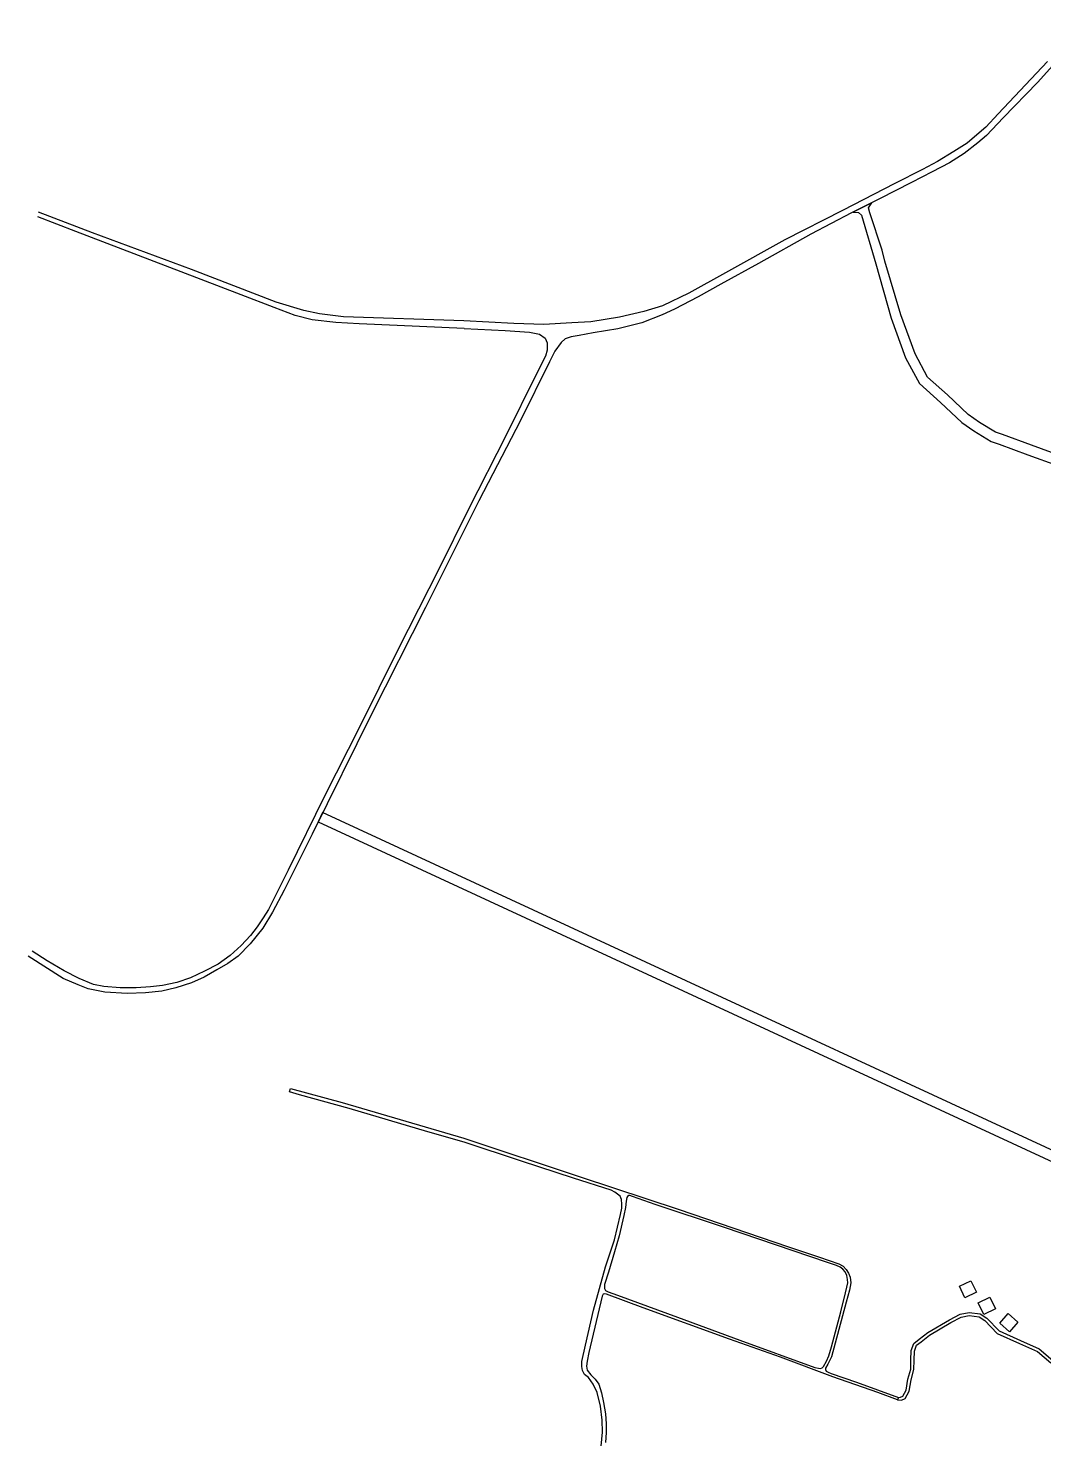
# Model space of a CAD drawing. Header units: millimetres. Extents: x -2529 to 8314, y -4885 to 3935.
# Drawn here: x -2529 to -554, y -566 to 2179 of the extents above; entities that cross this region are included whole.
import ezdxf

# ---------------------------------------------------------------- set-up
doc = ezdxf.new("R2010")
doc.units = ezdxf.units.MM
for name, color, linetype, true_color in [('благоустройство_внутридворовые_дороги', 18, 'Continuous', 0x000000), ('здания_общественно_деловая_зона_контур', 18, 'Continuous', 0x000000), ('логистика_здание', 18, 'Continuous', 0x000000)]:
    doc.layers.add(name, color=color, linetype=linetype, true_color=true_color)

msp = doc.modelspace()

# ---------------------------------------------------------------- linework, layer by layer
at = {"layer": 'благоустройство_внутридворовые_дороги'}
for points in [[(-470.8, 2179.2), (-565.7, 2073.8), (-632.8, 2004.7), (-665.1, 1970.5), (-682.3, 1956.1), (-708.5, 1935.4), (-737.1, 1917.2), (-770.7, 1899.9), (-811.4, 1879.1), (-873.6, 1847), (-927.9, 1819.8), (-1006.6, 1778.3), (-1108.8, 1721.5), (-1182, 1680.9), (-1226, 1656.7), (-1271.9, 1632.5), (-1296.2, 1621.1), (-1335.7, 1605.8), (-1382.1, 1593.9), (-1430, 1586.1), (-1457.8, 1581.5), (-1473.1, 1578.6), (-1484.4, 1574.6), (-1492.8, 1567.7), (-1504.7, 1550.4), (-1515.5, 1529.7), (-1571.4, 1415.6), (-1652.4, 1259.4), (-1756.2, 1051.9), (-1860.5, 845.3), (-1977.1, 611.1), (-2031.5, 501.7), (-2054.2, 459.3), (-2072.9, 428.2), (-2097.1, 397.1), (-2120.9, 373.7), (-2140.7, 359.4), (-2161.9, 346.6), (-2187.1, 332.3), (-2211.4, 321.4), (-2242, 312), (-2269.1, 305.6), (-2300.8, 302.1), (-2336.9, 300.6), (-2379.8, 303.6), (-2412.5, 310), (-2432.2, 317.4), (-2460.9, 330.2), (-2529.1, 373.2)], [(-546.5, 2114.2), (-642.3, 2012.5), (-666.6, 1986.7), (-683.7, 1971.9), (-702.7, 1955.5), (-728.7, 1939.3), (-760.6, 1919.5), (-789.7, 1904.5), (-843.8, 1876.8), (-945.3, 1824.7), (-1057.4, 1767.2), (-1172.7, 1703.4), (-1244.4, 1663.7), (-1295.3, 1639.1), (-1332, 1628), (-1379, 1617.1), (-1434.7, 1608.1), (-1471.9, 1606), (-1526, 1602.9), (-1584.3, 1604.3), (-1681.7, 1609.8), (-1916, 1617.7), (-1962.5, 1623.1), (-1992.9, 1630), (-2047, 1645.8), (-2211.5, 1709.4), (-2403.9, 1780.9), (-2509, 1820.9)], [(-519.1, 1346.6), (-577.8, 1367.9), (-634, 1388.3), (-647.6, 1393.3), (-678.7, 1412.2), (-700.8, 1427.7), (-740.9, 1465.5), (-779.8, 1500.3), (-804.2, 1545.8), (-831.6, 1621.1), (-863, 1725.9), (-868.4, 1747), (-892.1, 1819.8), (-894.7, 1829.7), (-888.5, 1839.5), (-924.6, 1821.5), (-914.1, 1820.7), (-908.3, 1815.3), (-880.3, 1720.5), (-850.6, 1615), (-822.5, 1537.6), (-795.7, 1487.7), (-754.4, 1450.8), (-713.5, 1412.1), (-689.6, 1395.4), (-656.3, 1375.1), (-640.8, 1369.5), (-584.6, 1349.1), (-527.4, 1328.3)], [(-1680.9, 1594.7), (-1811.4, 1600.8), (-1885.6, 1604.2), (-1930.7, 1606.3), (-1976.7, 1611.5), (-2009.6, 1620.2), (-2051, 1635.7), (-2114.8, 1660.2), (-2193, 1690.2), (-2292.7, 1728.4), (-2436.7, 1783.6), (-2510.6, 1812)], [(-1680.9, 1594.7), (-1601.2, 1591), (-1554.3, 1587.4), (-1534.8, 1583.9), (-1523.5, 1576), (-1519.4, 1566.7), (-1519.4, 1552.9), (-1523.1, 1540.7), (-1542.2, 1502.8), (-1598.5, 1388.8), (-1673.2, 1242.2), (-1729.6, 1127.7), (-1809.9, 969.3), (-1884.2, 820.3), (-1952.8, 684.9), (-2023.4, 541), (-2061.6, 463.9), (-2071.8, 447.8), (-2083.7, 430.4), (-2096.6, 413.4), (-2115, 394.2), (-2136.5, 374.9), (-2159.7, 357.9), (-2186, 344), (-2213.6, 331.5), (-2239.9, 322.4), (-2267.6, 316.4), (-2291.3, 313.7), (-2319, 312), (-2350.2, 312), (-2382, 314.2), (-2401.9, 318), (-2429.9, 329.8), (-2458.9, 344.6), (-2492, 364.5), (-2521.2, 383.4)], [(43.3, -273.3), (-1956.4, 652.7), (-1965.3, 634.7), (121.5, -331.6)], [(-1414.4, -580.2), (-1412.3, -553.1), (-1412.6, -529.6), (-1415.7, -502.1), (-1422.4, -475.9), (-1430.2, -459.5), (-1439.2, -446.6), (-1447.2, -440.7), (-1451, -432.9), (-1452.5, -425.4), (-1452, -415.2), (-1444.9, -383.8), (-1429.3, -315.7), (-1406.4, -230.9), (-1389, -178.8), (-1377.1, -129.3), (-1374.3, -117.3), (-1374.3, -109.1), (-1375.3, -100.4), (-1378, -93.9), (-1382.9, -89.5), (-1387.9, -85.6), (-1395.2, -82.2), (-1468.7, -58.8), (-1569.4, -25.2), (-1681.3, 11.7), (-1751.7, 31.8), (-1904.8, 76.9), (-2001.7, 103.7), (-2021, 109.3), (-2018.9, 115.8), (-1918.3, 88.4), (-1682, 19.1), (-1455.6, -56), (-1263.2, -119.8), (-1052.4, -191.5), (-990.3, -212.5), (-952.3, -225.2), (-944.3, -230.1), (-937.9, -236.3), (-933.4, -243.6), (-930.6, -251.3), (-929.2, -262.5), (-931.5, -276.4), (-937.9, -300), (-966.9, -406.2), (-973.7, -420.7), (-978.6, -428.6), (-978.6, -431), (-977.1, -433.9), (-973.1, -436.4), (-967.6, -438.9), (-917.9, -455.7), (-836.7, -485.6), (-838.5, -490.2), (-876.5, -475.8), (-964, -445.4), (-1065.6, -407.2), (-1165.3, -371.6), (-1333.1, -310.7), (-1404.1, -284.6), (-1408.8, -283.7), (-1411, -284.5), (-1412.6, -288.2), (-1438.5, -398.1), (-1441.8, -414.8), (-1442.9, -424.5), (-1441.6, -432.2), (-1434.6, -441.2), (-1426.3, -449.6), (-1419.4, -459.6), (-1414, -476.6), (-1410.2, -495.3), (-1406.4, -517.5), (-1404.8, -536.9), (-1404.8, -553.6), (-1406.4, -573.3)], [(-838.5, -490.2), (-830.3, -490.5), (-823.6, -487.1), (-815.8, -473), (-812, -451.2), (-806.3, -431.1), (-806.1, -412.8), (-805.5, -395.2), (-801.4, -383.8), (-792.3, -376.8), (-776, -363.9), (-734.3, -339.7), (-714.2, -329), (-698.8, -326), (-679.7, -328.5), (-668.3, -335.8), (-644.3, -360.9), (-601.2, -380.2), (-566.2, -395.8), (-540.3, -417.9)], [(-836.7, -485.6), (-832.2, -484.8), (-827.9, -482.6), (-821.5, -471), (-817.9, -449.9), (-812.3, -430.2), (-812.1, -412.7), (-811.5, -394.1), (-806.5, -380.1), (-796, -372), (-779.4, -358.9), (-737.2, -334.5), (-716.2, -323.3), (-699.1, -319.9), (-677.6, -322.7), (-664.5, -331.1), (-640.8, -355.9), (-598.8, -374.7), (-563, -390.7), (-536.3, -413.5)]]:
    msp.add_lwpolyline(points, dxfattribs=at)
msp.add_lwpolyline([(-1358.7, -92.2), (-1361.1, -92.5), (-1363.6, -94.1), (-1364.9, -96.3), (-1365.8, -103.4), (-1367.5, -115.7), (-1370.8, -131.2), (-1379.9, -171), (-1388.5, -202), (-1400.7, -241.4), (-1408.1, -265.5), (-1408.4, -273.5), (-1406.1, -276.9), (-1401.1, -279.6), (-1383.2, -286.3), (-1266.3, -328.8), (-1144.7, -373.8), (-998.8, -426.8), (-991.7, -428.6), (-988, -428.9), (-985, -427.7), (-982.2, -425.1), (-976.1, -414.9), (-972, -404.6), (-967, -386.5), (-948.3, -318.8), (-939.4, -281.7), (-936.8, -270.9), (-935.2, -262.4), (-935.4, -255.6), (-937.1, -247.8), (-940.3, -241.2), (-944.6, -236), (-950, -232.1), (-956.9, -228.6), (-974.7, -222.5), (-1175.1, -154.8), (-1309.4, -109.8), (-1353.5, -94.2)], close=True, dxfattribs=at)
at = {"layer": 'здания_общественно_деловая_зона_контур'}
for points in [[(-695.5, -258.2), (-684.7, -280.7), (-707.2, -291.5), (-718, -269)], [(-658.7, -290.2), (-647.9, -312.8), (-670.4, -323.6), (-681.3, -301.1)], [(-622.9, -322.1), (-604.2, -338.6), (-620.7, -357.4), (-639.5, -340.9)]]:
    msp.add_lwpolyline(points, close=True, dxfattribs=at)
at = {"layer": 'логистика_здание'}
for points in [[(-695.5, -258.2), (-684.7, -280.7), (-707.2, -291.5), (-718, -269)], [(-658.7, -290.2), (-647.9, -312.8), (-670.4, -323.6), (-681.3, -301.1)], [(-622.9, -322.1), (-604.2, -338.6), (-620.7, -357.4), (-639.5, -340.9)]]:
    msp.add_lwpolyline(points, close=True, dxfattribs=at)

doc.saveas('drawing.dxf')
